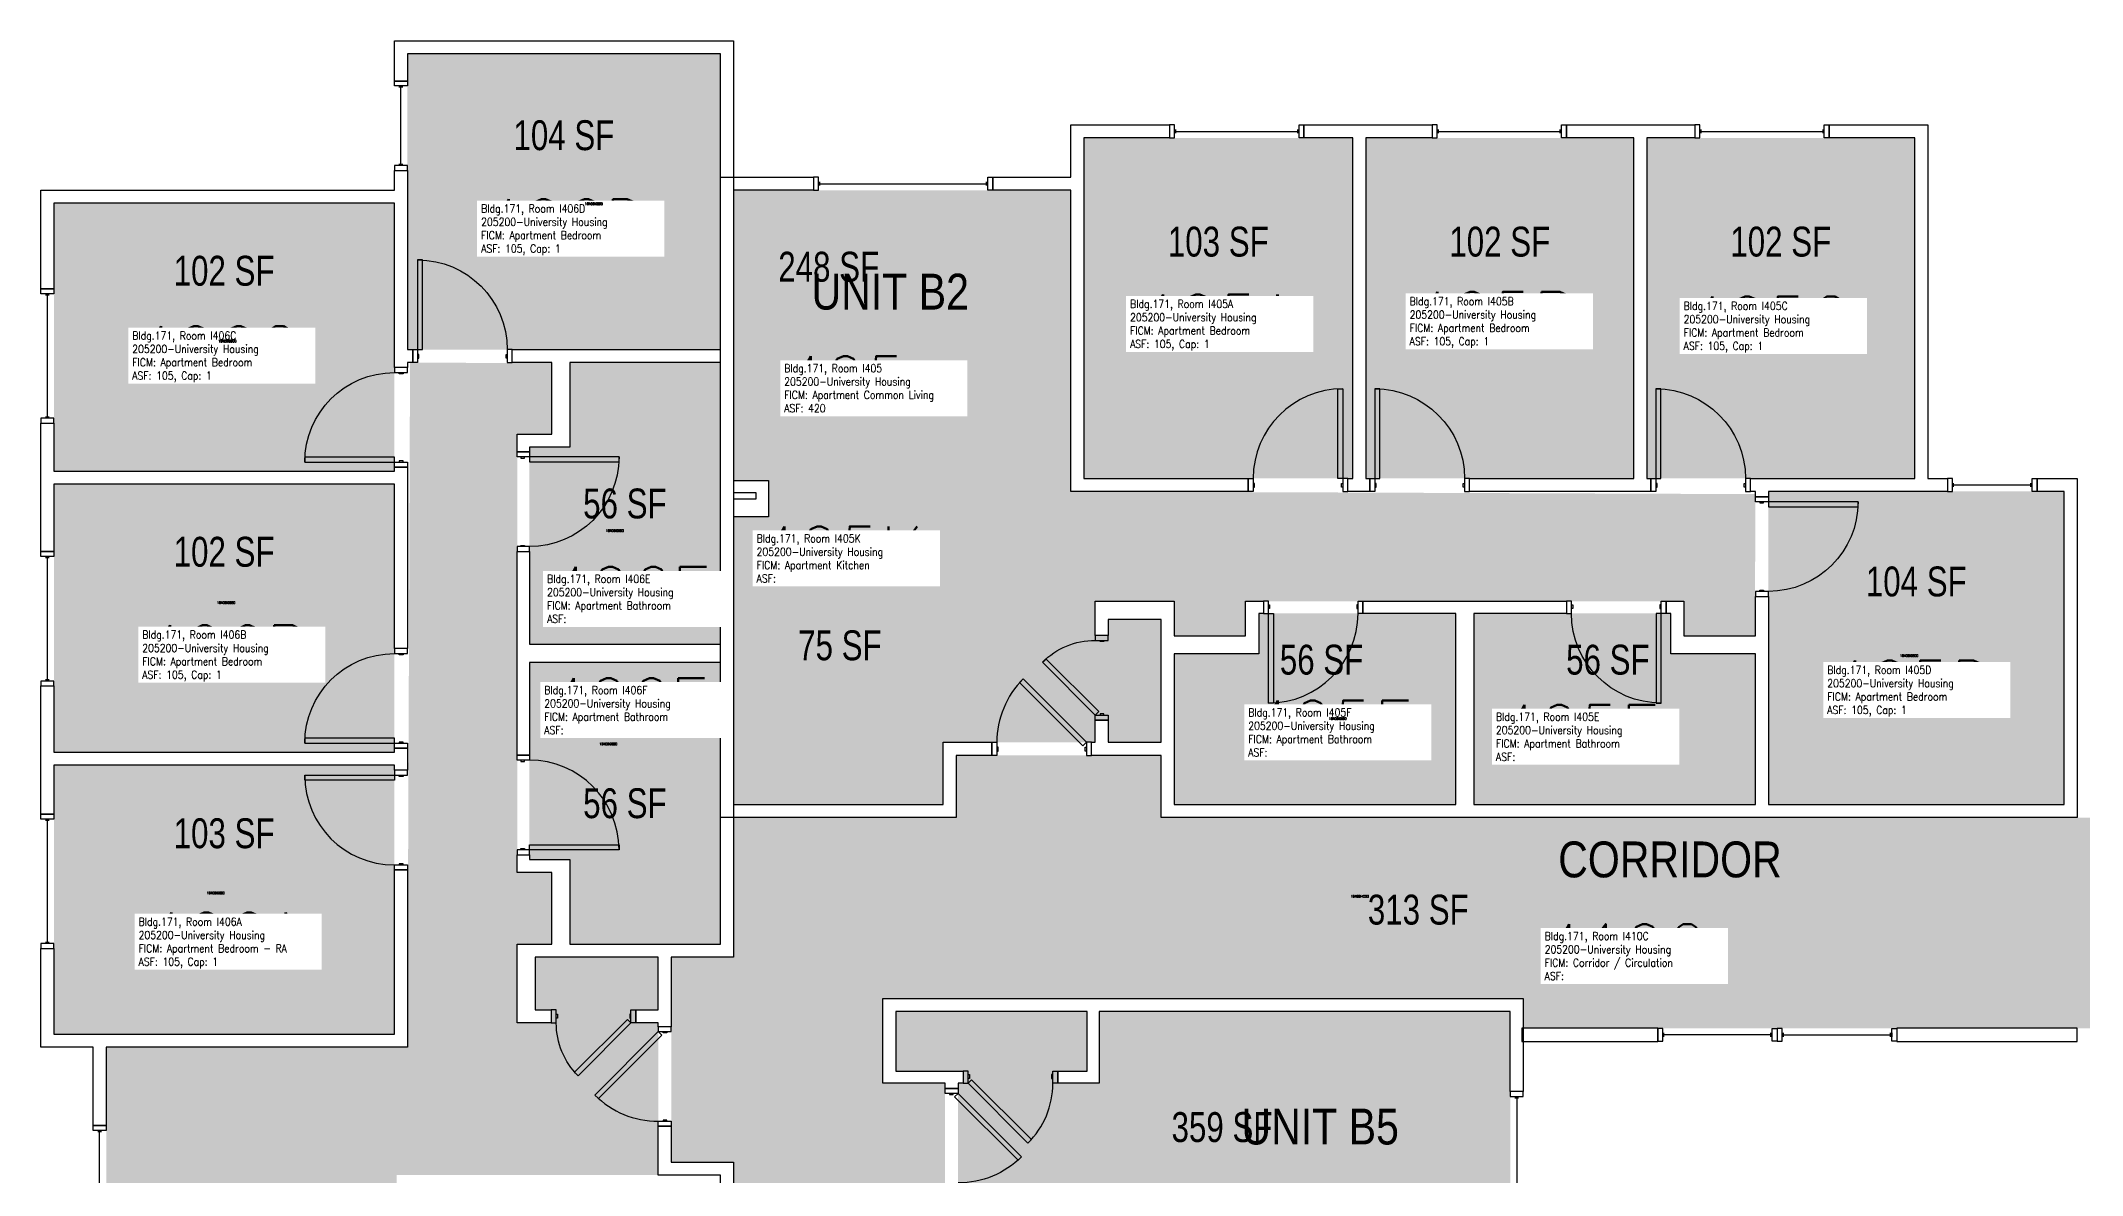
# Model space of a CAD drawing. Header units: inches. Extents: x 79 to 1966, y -19 to 1892.
# Drawn here: x 79 to 899, y 1436 to 1892 of the extents above; entities that cross this region are included whole.
import ezdxf
from ezdxf.enums import TextEntityAlignment as Align

# ---------------------------------------------------------------- set-up
doc = ezdxf.new("R2010")
doc.units = ezdxf.units.IN
doc.header["$LTSCALE"] = 128
doc.header["$MEASUREMENT"] = 0
for name, color, linetype in [('A-AREA-IDEN', 1, 'Continuous'), ('A-DOOR', 2, 'Continuous'), ('A-GLAZ', 1, 'Continuous'), ('A-IDEN-RNUM', 7, 'Continuous'), ('A-IDEN-SNUM', 4, 'Continuous'), ('A-IDEN-VNUM', 4, 'Continuous'), ('A-WALL', 5, 'Continuous'), ('AREA-TEXT', 3, 'Continuous'), ('Rooms-Category-Color', 7, 'Continuous'), ('Rooms-College-Color', 7, 'Continuous'), ('Rooms-Department-Color', 7, 'Continuous'), ('Rooms-Division-Color', 7, 'Continuous'), ('Rooms-Information', 7, 'Continuous')]:
    doc.layers.add(name, color=color, linetype=linetype)
doc.styles.add('AREA', font='arial.ttf', dxfattribs={"width": 0.75, "height": 12})
doc.styles.add('ROOMSNUMBER', font='txt.shx', dxfattribs={"height": 0.03})
doc.styles.add('ROOMVNUMBER', font='simplex.shx', dxfattribs={"width": 0.85})
doc.styles.get("Standard").update_dxf_attribs({"font": 'ARIALN.TTF'})

msp = doc.modelspace()

# ---------------------------------------------------------------- hatches: boundary and pattern name
h = msp.add_hatch()
h.set_pattern_fill('ANSI31', color=256, style=0)
h.set_pattern_definition([(135, (956.55489, 2230.9285), (0.088388348, 0.088388348), [])])
h.paths.add_polyline_path([(625.09, 1646.98), (566.35, 1646.98), (566.35, 1637.77), (625.09, 1637.77)], flags=9)
h = msp.add_hatch()
h.set_pattern_fill('ANSI31', color=256, style=0)
h.set_pattern_definition([(225, (-293.52646, 1951.06687), (-0.088388348, 0.088388348), [])])
h.paths.add_polyline_path([(290.42, 1619.6), (290.42, 1560.86), (299.63, 1560.86), (299.63, 1619.6)], flags=9)
at = {"layer": 'Rooms-Category-Color', "true_color": 0x728ef3}
for points in [[(352.32, 1886.57), (226.57, 1886.59), (226.57, 1767.84), (352.32, 1767.84)], [(606.32, 1852.84), (498.32, 1852.84), (498.32, 1716.09), (606.32, 1716.09), (606.3, 1852.39)], [(719.19, 1852.84), (611.57, 1852.84), (611.55, 1716.1), (719.19, 1716.09), (719.18, 1852.39)], [(724.44, 1852.84), (832.07, 1852.84), (832.07, 1716.09), (724.43, 1716.1), (724.43, 1852.39)], [(768.07, 1652.84), (739.32, 1652.84), (739.32, 1666.71), (563.29, 1666.71), (563.29, 1652.84), (534.54, 1652.84), (534.54, 1666.71), (502.84, 1666.71), (502.84, 1653.04), (508.09, 1653.04), (508.09, 1659.46), (529.29, 1659.46), (529.29, 1610.09), (508.09, 1610.09), (508.09, 1619.04), (502.84, 1619.04), (502.84, 1610.09), (441.72, 1610.09), (441.72, 1715.21), (357.57, 1715.21), (357.57, 1831.84), (493.07, 1831.84), (493.07, 1710.84), (768.07, 1709.77), (767.85, 1652.84)], [(84.57, 1718.96), (84.57, 1826.59), (221.32, 1826.59), (221.3, 1718.95), (85.01, 1718.95)], [(284.57, 1762.59), (284.57, 1733.84), (270.7, 1733.84), (270.7, 1557.8), (284.57, 1557.8), (284.57, 1529.05), (270.7, 1529.05), (270.7, 1497.35), (284.37, 1497.35), (284.37, 1502.6), (277.95, 1502.6), (277.95, 1523.8), (327.32, 1523.8), (327.32, 1502.6), (318.37, 1502.6), (318.37, 1497.35), (327.32, 1497.35), (327.32, 1436.23), (222.2, 1436.23), (222.2, 1352.09), (105.57, 1352.09), (105.57, 1487.59), (226.57, 1487.59), (227.63, 1762.59), (284.57, 1762.37)], [(275.57, 1728.57), (275.57, 1649.44), (352.32, 1649.44), (352.32, 1762.57), (291.82, 1762.59), (291.82, 1728.59)], [(371.57, 1715.21), (371.57, 1700.59), (357.57, 1700.59), (357.57, 1585.09), (441.72, 1585.09), (441.72, 1715.21)], [(84.57, 1713.71), (84.57, 1606.09), (221.3, 1606.07), (221.32, 1713.71), (85.01, 1713.7)], [(892.05, 1585.09), (892.07, 1710.84), (773.32, 1710.84), (773.32, 1585.09)], [(647.66, 1585.09), (534.53, 1585.09), (534.53, 1645.59), (568.53, 1645.59), (568.53, 1661.84), (647.68, 1661.84)], [(734.05, 1661.84), (654.93, 1661.84), (654.93, 1585.09), (768.05, 1585.09), (768.07, 1645.59), (734.07, 1645.59)], [(352.32, 1642.18), (352.32, 1529.05), (291.82, 1529.05), (291.82, 1563.05), (275.57, 1563.05), (275.57, 1642.19)], [(84.57, 1600.84), (84.57, 1492.84), (221.32, 1492.84), (221.32, 1600.84), (85.01, 1600.82)], [(422.8, 1501.96), (499.55, 1501.96), (499.55, 1477.99), (487.8, 1477.99), (487.8, 1473.12), (504.42, 1473.12), (504.42, 1501.96), (669.55, 1501.96), (669.55, 1366.46), (548.55, 1366.46), (548.55, 978.59), (490.55, 978.59), (490.55, 1007.71), (500.55, 1007.71), (500.55, 1184.79), (490.55, 1184.79), (490.55, 1213.92), (504.41, 1213.92), (504.41, 1243.54), (497.16, 1243.54), (497.16, 1355.67), (436.8, 1355.67), (436.8, 1362.92), (422.8, 1362.92), (422.8, 1409.12), (447.8, 1409.12), (447.8, 1473.12), (449.8, 1473.12), (449.8, 1477.99), (422.8, 1477.99)]]:
    msp.add_hatch(color=171, dxfattribs=at).paths.add_polyline_path(points)
at = {"layer": 'Rooms-Category-Color', "true_color": 0xadadad}
for points in [[(357.57, 1579.84), (446.96, 1579.84), (446.96, 1604.84), (529.28, 1604.84), (529.28, 1579.84), (906.57, 1579.84), (906.57, 1495.21), (674.79, 1495.21), (674.79, 1507.21), (417.54, 1507.21), (332.57, 1507.21), (332.57, 1523.8), (357.57, 1523.8)], [(417.54, 849.34), (357.57, 809.24), (357.57, 1175.12), (332.57, 1175.12), (332.57, 1257.44), (357.57, 1257.44), (357.57, 1441.48), (332.57, 1441.48), (332.57, 1507.21), (417.54, 1507.21), (417.54, 1473.12), (442.54, 1473.12), (442.54, 1413.99), (417.54, 1413.99)]]:
    msp.add_hatch(color=253, dxfattribs=at).paths.add_polyline_path(points)
at = {"layer": 'Rooms-College-Color', "true_color": 0xadadad}
for points in [[(352.32, 1886.57), (226.57, 1886.59), (226.57, 1767.84), (352.32, 1767.84)], [(606.32, 1852.84), (498.32, 1852.84), (498.32, 1716.09), (606.32, 1716.09), (606.3, 1852.39)], [(719.19, 1852.84), (611.57, 1852.84), (611.55, 1716.1), (719.19, 1716.09), (719.18, 1852.39)], [(724.44, 1852.84), (832.07, 1852.84), (832.07, 1716.09), (724.43, 1716.1), (724.43, 1852.39)], [(768.07, 1652.84), (739.32, 1652.84), (739.32, 1666.71), (563.29, 1666.71), (563.29, 1652.84), (534.54, 1652.84), (534.54, 1666.71), (502.84, 1666.71), (502.84, 1653.04), (508.09, 1653.04), (508.09, 1659.46), (529.29, 1659.46), (529.29, 1610.09), (508.09, 1610.09), (508.09, 1619.04), (502.84, 1619.04), (502.84, 1610.09), (441.72, 1610.09), (441.72, 1715.21), (357.57, 1715.21), (357.57, 1831.84), (493.07, 1831.84), (493.07, 1710.84), (768.07, 1709.77), (767.85, 1652.84)], [(84.57, 1718.96), (84.57, 1826.59), (221.32, 1826.59), (221.3, 1718.95), (85.01, 1718.95)], [(284.57, 1762.59), (284.57, 1733.84), (270.7, 1733.84), (270.7, 1557.8), (284.57, 1557.8), (284.57, 1529.05), (270.7, 1529.05), (270.7, 1497.35), (284.37, 1497.35), (284.37, 1502.6), (277.95, 1502.6), (277.95, 1523.8), (327.32, 1523.8), (327.32, 1502.6), (318.37, 1502.6), (318.37, 1497.35), (327.32, 1497.35), (327.32, 1436.23), (222.2, 1436.23), (222.2, 1352.09), (105.57, 1352.09), (105.57, 1487.59), (226.57, 1487.59), (227.63, 1762.59), (284.57, 1762.37)], [(275.57, 1728.57), (275.57, 1649.44), (352.32, 1649.44), (352.32, 1762.57), (291.82, 1762.59), (291.82, 1728.59)], [(371.57, 1715.21), (371.57, 1700.59), (357.57, 1700.59), (357.57, 1585.09), (441.72, 1585.09), (441.72, 1715.21)], [(84.57, 1713.71), (84.57, 1606.09), (221.3, 1606.07), (221.32, 1713.71), (85.01, 1713.7)], [(892.05, 1585.09), (892.07, 1710.84), (773.32, 1710.84), (773.32, 1585.09)], [(647.66, 1585.09), (534.53, 1585.09), (534.53, 1645.59), (568.53, 1645.59), (568.53, 1661.84), (647.68, 1661.84)], [(734.05, 1661.84), (654.93, 1661.84), (654.93, 1585.09), (768.05, 1585.09), (768.07, 1645.59), (734.07, 1645.59)], [(352.32, 1642.18), (352.32, 1529.05), (291.82, 1529.05), (291.82, 1563.05), (275.57, 1563.05), (275.57, 1642.19)], [(84.57, 1600.84), (84.57, 1492.84), (221.32, 1492.84), (221.32, 1600.84), (85.01, 1600.82)], [(357.57, 1579.84), (446.96, 1579.84), (446.96, 1604.84), (529.28, 1604.84), (529.28, 1579.84), (906.57, 1579.84), (906.57, 1495.21), (674.79, 1495.21), (674.79, 1507.21), (417.54, 1507.21), (332.57, 1507.21), (332.57, 1523.8), (357.57, 1523.8)], [(417.54, 849.34), (357.57, 809.24), (357.57, 1175.12), (332.57, 1175.12), (332.57, 1257.44), (357.57, 1257.44), (357.57, 1441.48), (332.57, 1441.48), (332.57, 1507.21), (417.54, 1507.21), (417.54, 1473.12), (442.54, 1473.12), (442.54, 1413.99), (417.54, 1413.99)], [(422.8, 1501.96), (499.55, 1501.96), (499.55, 1477.99), (487.8, 1477.99), (487.8, 1473.12), (504.42, 1473.12), (504.42, 1501.96), (669.55, 1501.96), (669.55, 1366.46), (548.55, 1366.46), (548.55, 978.59), (490.55, 978.59), (490.55, 1007.71), (500.55, 1007.71), (500.55, 1184.79), (490.55, 1184.79), (490.55, 1213.92), (504.41, 1213.92), (504.41, 1243.54), (497.16, 1243.54), (497.16, 1355.67), (436.8, 1355.67), (436.8, 1362.92), (422.8, 1362.92), (422.8, 1409.12), (447.8, 1409.12), (447.8, 1473.12), (449.8, 1473.12), (449.8, 1477.99), (422.8, 1477.99)]]:
    msp.add_hatch(color=253, dxfattribs=at).paths.add_polyline_path(points)
at = {"layer": 'Rooms-Department-Color', "true_color": 0x604aed}
for points in [[(352.32, 1886.57), (226.57, 1886.59), (226.57, 1767.84), (352.32, 1767.84)], [(606.32, 1852.84), (498.32, 1852.84), (498.32, 1716.09), (606.32, 1716.09), (606.3, 1852.39)], [(719.19, 1852.84), (611.57, 1852.84), (611.55, 1716.1), (719.19, 1716.09), (719.18, 1852.39)], [(724.44, 1852.84), (832.07, 1852.84), (832.07, 1716.09), (724.43, 1716.1), (724.43, 1852.39)], [(768.07, 1652.84), (739.32, 1652.84), (739.32, 1666.71), (563.29, 1666.71), (563.29, 1652.84), (534.54, 1652.84), (534.54, 1666.71), (502.84, 1666.71), (502.84, 1653.04), (508.09, 1653.04), (508.09, 1659.46), (529.29, 1659.46), (529.29, 1610.09), (508.09, 1610.09), (508.09, 1619.04), (502.84, 1619.04), (502.84, 1610.09), (441.72, 1610.09), (441.72, 1715.21), (357.57, 1715.21), (357.57, 1831.84), (493.07, 1831.84), (493.07, 1710.84), (768.07, 1709.77), (767.85, 1652.84)], [(84.57, 1718.96), (84.57, 1826.59), (221.32, 1826.59), (221.3, 1718.95), (85.01, 1718.95)], [(284.57, 1762.59), (284.57, 1733.84), (270.7, 1733.84), (270.7, 1557.8), (284.57, 1557.8), (284.57, 1529.05), (270.7, 1529.05), (270.7, 1497.35), (284.37, 1497.35), (284.37, 1502.6), (277.95, 1502.6), (277.95, 1523.8), (327.32, 1523.8), (327.32, 1502.6), (318.37, 1502.6), (318.37, 1497.35), (327.32, 1497.35), (327.32, 1436.23), (222.2, 1436.23), (222.2, 1352.09), (105.57, 1352.09), (105.57, 1487.59), (226.57, 1487.59), (227.63, 1762.59), (284.57, 1762.37)], [(275.57, 1728.57), (275.57, 1649.44), (352.32, 1649.44), (352.32, 1762.57), (291.82, 1762.59), (291.82, 1728.59)], [(371.57, 1715.21), (371.57, 1700.59), (357.57, 1700.59), (357.57, 1585.09), (441.72, 1585.09), (441.72, 1715.21)], [(84.57, 1713.71), (84.57, 1606.09), (221.3, 1606.07), (221.32, 1713.71), (85.01, 1713.7)], [(892.05, 1585.09), (892.07, 1710.84), (773.32, 1710.84), (773.32, 1585.09)], [(647.66, 1585.09), (534.53, 1585.09), (534.53, 1645.59), (568.53, 1645.59), (568.53, 1661.84), (647.68, 1661.84)], [(734.05, 1661.84), (654.93, 1661.84), (654.93, 1585.09), (768.05, 1585.09), (768.07, 1645.59), (734.07, 1645.59)], [(352.32, 1642.18), (352.32, 1529.05), (291.82, 1529.05), (291.82, 1563.05), (275.57, 1563.05), (275.57, 1642.19)], [(84.57, 1600.84), (84.57, 1492.84), (221.32, 1492.84), (221.32, 1600.84), (85.01, 1600.82)], [(422.8, 1501.96), (499.55, 1501.96), (499.55, 1477.99), (487.8, 1477.99), (487.8, 1473.12), (504.42, 1473.12), (504.42, 1501.96), (669.55, 1501.96), (669.55, 1366.46), (548.55, 1366.46), (548.55, 978.59), (490.55, 978.59), (490.55, 1007.71), (500.55, 1007.71), (500.55, 1184.79), (490.55, 1184.79), (490.55, 1213.92), (504.41, 1213.92), (504.41, 1243.54), (497.16, 1243.54), (497.16, 1355.67), (436.8, 1355.67), (436.8, 1362.92), (422.8, 1362.92), (422.8, 1409.12), (447.8, 1409.12), (447.8, 1473.12), (449.8, 1473.12), (449.8, 1477.99), (422.8, 1477.99)]]:
    msp.add_hatch(color=173, dxfattribs=at).paths.add_polyline_path(points)
at = {"layer": 'Rooms-Department-Color', "true_color": 0xacacac}
for points in [[(357.57, 1579.84), (446.96, 1579.84), (446.96, 1604.84), (529.28, 1604.84), (529.28, 1579.84), (906.57, 1579.84), (906.57, 1495.21), (674.79, 1495.21), (674.79, 1507.21), (417.54, 1507.21), (332.57, 1507.21), (332.57, 1523.8), (357.57, 1523.8)], [(417.54, 849.34), (357.57, 809.24), (357.57, 1175.12), (332.57, 1175.12), (332.57, 1257.44), (357.57, 1257.44), (357.57, 1441.48), (332.57, 1441.48), (332.57, 1507.21), (417.54, 1507.21), (417.54, 1473.12), (442.54, 1473.12), (442.54, 1413.99), (417.54, 1413.99)]]:
    msp.add_hatch(color=253, dxfattribs=at).paths.add_polyline_path(points)
at = {"layer": 'Rooms-Division-Color', "true_color": 0x604aed}
for points in [[(352.32, 1886.57), (226.57, 1886.59), (226.57, 1767.84), (352.32, 1767.84)], [(606.32, 1852.84), (498.32, 1852.84), (498.32, 1716.09), (606.32, 1716.09), (606.3, 1852.39)], [(719.19, 1852.84), (611.57, 1852.84), (611.55, 1716.1), (719.19, 1716.09), (719.18, 1852.39)], [(724.44, 1852.84), (832.07, 1852.84), (832.07, 1716.09), (724.43, 1716.1), (724.43, 1852.39)], [(768.07, 1652.84), (739.32, 1652.84), (739.32, 1666.71), (563.29, 1666.71), (563.29, 1652.84), (534.54, 1652.84), (534.54, 1666.71), (502.84, 1666.71), (502.84, 1653.04), (508.09, 1653.04), (508.09, 1659.46), (529.29, 1659.46), (529.29, 1610.09), (508.09, 1610.09), (508.09, 1619.04), (502.84, 1619.04), (502.84, 1610.09), (441.72, 1610.09), (441.72, 1715.21), (357.57, 1715.21), (357.57, 1831.84), (493.07, 1831.84), (493.07, 1710.84), (768.07, 1709.77), (767.85, 1652.84)], [(84.57, 1718.96), (84.57, 1826.59), (221.32, 1826.59), (221.3, 1718.95), (85.01, 1718.95)], [(284.57, 1762.59), (284.57, 1733.84), (270.7, 1733.84), (270.7, 1557.8), (284.57, 1557.8), (284.57, 1529.05), (270.7, 1529.05), (270.7, 1497.35), (284.37, 1497.35), (284.37, 1502.6), (277.95, 1502.6), (277.95, 1523.8), (327.32, 1523.8), (327.32, 1502.6), (318.37, 1502.6), (318.37, 1497.35), (327.32, 1497.35), (327.32, 1436.23), (222.2, 1436.23), (222.2, 1352.09), (105.57, 1352.09), (105.57, 1487.59), (226.57, 1487.59), (227.63, 1762.59), (284.57, 1762.37)], [(275.57, 1728.57), (275.57, 1649.44), (352.32, 1649.44), (352.32, 1762.57), (291.82, 1762.59), (291.82, 1728.59)], [(371.57, 1715.21), (371.57, 1700.59), (357.57, 1700.59), (357.57, 1585.09), (441.72, 1585.09), (441.72, 1715.21)], [(84.57, 1713.71), (84.57, 1606.09), (221.3, 1606.07), (221.32, 1713.71), (85.01, 1713.7)], [(892.05, 1585.09), (892.07, 1710.84), (773.32, 1710.84), (773.32, 1585.09)], [(647.66, 1585.09), (534.53, 1585.09), (534.53, 1645.59), (568.53, 1645.59), (568.53, 1661.84), (647.68, 1661.84)], [(734.05, 1661.84), (654.93, 1661.84), (654.93, 1585.09), (768.05, 1585.09), (768.07, 1645.59), (734.07, 1645.59)], [(352.32, 1642.18), (352.32, 1529.05), (291.82, 1529.05), (291.82, 1563.05), (275.57, 1563.05), (275.57, 1642.19)], [(84.57, 1600.84), (84.57, 1492.84), (221.32, 1492.84), (221.32, 1600.84), (85.01, 1600.82)], [(422.8, 1501.96), (499.55, 1501.96), (499.55, 1477.99), (487.8, 1477.99), (487.8, 1473.12), (504.42, 1473.12), (504.42, 1501.96), (669.55, 1501.96), (669.55, 1366.46), (548.55, 1366.46), (548.55, 978.59), (490.55, 978.59), (490.55, 1007.71), (500.55, 1007.71), (500.55, 1184.79), (490.55, 1184.79), (490.55, 1213.92), (504.41, 1213.92), (504.41, 1243.54), (497.16, 1243.54), (497.16, 1355.67), (436.8, 1355.67), (436.8, 1362.92), (422.8, 1362.92), (422.8, 1409.12), (447.8, 1409.12), (447.8, 1473.12), (449.8, 1473.12), (449.8, 1477.99), (422.8, 1477.99)]]:
    msp.add_hatch(color=173, dxfattribs=at).paths.add_polyline_path(points)
at = {"layer": 'Rooms-Division-Color', "true_color": 0xadadad}
for points in [[(357.57, 1579.84), (446.96, 1579.84), (446.96, 1604.84), (529.28, 1604.84), (529.28, 1579.84), (906.57, 1579.84), (906.57, 1495.21), (674.79, 1495.21), (674.79, 1507.21), (417.54, 1507.21), (332.57, 1507.21), (332.57, 1523.8), (357.57, 1523.8)], [(417.54, 849.34), (357.57, 809.24), (357.57, 1175.12), (332.57, 1175.12), (332.57, 1257.44), (357.57, 1257.44), (357.57, 1441.48), (332.57, 1441.48), (332.57, 1507.21), (417.54, 1507.21), (417.54, 1473.12), (442.54, 1473.12), (442.54, 1413.99), (417.54, 1413.99)]]:
    msp.add_hatch(color=253, dxfattribs=at).paths.add_polyline_path(points)

# ---------------------------------------------------------------- linework, layer by layer
at = {"layer": 'A-DOOR'}
for points in [[(230.69, 1767.84), (232.69, 1767.84), (232.69, 1803.84), (230.69, 1803.84)], [(230.69, 1762.59), (228.69, 1762.59), (228.69, 1767.84), (230.69, 1767.84)], [(230.69, 1764.34), (231.19, 1764.34), (231.19, 1765.84), (230.69, 1765.84)], [(266.69, 1764.34), (266.19, 1764.34), (266.19, 1765.84), (266.69, 1765.84)], [(266.69, 1762.59), (268.69, 1762.59), (268.69, 1767.84), (266.69, 1767.84)], [(226.57, 1758.59), (226.57, 1760.59), (221.32, 1760.59), (221.32, 1758.59)], [(224.82, 1758.59), (224.82, 1758.09), (223.32, 1758.09), (223.32, 1758.59)], [(602.32, 1716.09), (600.32, 1716.09), (600.32, 1752.09), (602.32, 1752.09)], [(615.2, 1716.09), (617.2, 1716.09), (617.2, 1752.09), (615.2, 1752.09)], [(728.07, 1716.09), (730.07, 1716.09), (730.07, 1752.09), (728.07, 1752.09)], [(221.32, 1722.59), (221.32, 1724.59), (185.32, 1724.59), (185.32, 1722.59)], [(226.57, 1722.59), (226.57, 1720.59), (221.32, 1720.59), (221.32, 1722.59)], [(224.82, 1722.59), (224.82, 1723.09), (223.32, 1723.09), (223.32, 1722.59)], [(270.69, 1724.69), (270.69, 1726.69), (275.57, 1726.69), (275.57, 1724.69)], [(272.07, 1724.69), (272.07, 1724.19), (273.57, 1724.19), (273.57, 1724.69)], [(275.57, 1724.69), (275.57, 1722.69), (311.57, 1722.69), (311.57, 1724.69)], [(566.32, 1710.84), (564.32, 1710.84), (564.32, 1716.09), (566.32, 1716.09)], [(566.32, 1712.59), (566.82, 1712.59), (566.82, 1714.09), (566.32, 1714.09)], [(602.32, 1712.59), (601.82, 1712.59), (601.82, 1714.09), (602.32, 1714.09)], [(602.32, 1710.84), (604.32, 1710.84), (604.32, 1716.09), (602.32, 1716.09)], [(615.2, 1710.84), (613.2, 1710.84), (613.2, 1716.09), (615.2, 1716.09)], [(615.2, 1712.59), (615.7, 1712.59), (615.7, 1714.09), (615.2, 1714.09)], [(651.2, 1712.59), (650.7, 1712.59), (650.7, 1714.09), (651.2, 1714.09)], [(651.2, 1710.84), (653.2, 1710.84), (653.2, 1716.09), (651.2, 1716.09)], [(728.07, 1710.84), (726.07, 1710.84), (726.07, 1716.09), (728.07, 1716.09)], [(728.07, 1712.59), (728.57, 1712.59), (728.57, 1714.09), (728.07, 1714.09)], [(764.07, 1712.59), (763.57, 1712.59), (763.57, 1714.09), (764.07, 1714.09)], [(764.07, 1710.84), (766.07, 1710.84), (766.07, 1716.09), (764.07, 1716.09)], [(768.07, 1706.71), (768.07, 1708.71), (773.32, 1708.71), (773.32, 1706.71)], [(769.82, 1706.71), (769.82, 1706.21), (771.32, 1706.21), (771.32, 1706.71)], [(773.32, 1706.71), (773.32, 1704.71), (809.32, 1704.71), (809.32, 1706.71)], [(270.69, 1688.69), (270.69, 1686.69), (275.57, 1686.69), (275.57, 1688.69)], [(272.07, 1688.69), (272.07, 1689.19), (273.57, 1689.19), (273.57, 1688.69)], [(572.43, 1666.71), (570.43, 1666.71), (570.43, 1661.84), (572.43, 1661.84)], [(572.43, 1665.34), (572.93, 1665.34), (572.93, 1663.84), (572.43, 1663.84)], [(608.43, 1665.34), (607.93, 1665.34), (607.93, 1663.84), (608.43, 1663.84)], [(608.43, 1666.71), (610.43, 1666.71), (610.43, 1661.84), (608.43, 1661.84)], [(694.18, 1666.71), (692.18, 1666.71), (692.18, 1661.84), (694.18, 1661.84)], [(694.18, 1665.34), (694.68, 1665.34), (694.68, 1663.84), (694.18, 1663.84)], [(730.18, 1665.34), (729.68, 1665.34), (729.68, 1663.84), (730.18, 1663.84)], [(730.18, 1666.71), (732.18, 1666.71), (732.18, 1661.84), (730.18, 1661.84)], [(768.07, 1670.71), (768.07, 1668.71), (773.32, 1668.71), (773.32, 1670.71)], [(769.82, 1670.71), (769.82, 1671.21), (771.32, 1671.21), (771.32, 1670.71)], [(572.43, 1661.84), (574.43, 1661.84), (574.43, 1625.84), (572.43, 1625.84)], [(730.18, 1661.84), (728.18, 1661.84), (728.18, 1625.84), (730.18, 1625.84)], [(508.09, 1651.04), (508.09, 1653.04), (502.84, 1653.04), (502.84, 1651.04)], [(506.34, 1651.04), (506.34, 1650.54), (504.84, 1650.54), (504.84, 1651.04)], [(226.57, 1645.71), (226.57, 1647.71), (221.32, 1647.71), (221.32, 1645.71)], [(224.82, 1645.71), (224.82, 1645.21), (223.32, 1645.21), (223.32, 1645.71)], [(502.84, 1621.04), (504.26, 1622.45), (483.04, 1643.66), (481.63, 1642.25)], [(499.35, 1610.09), (497.94, 1608.67), (472.48, 1634.13), (473.9, 1635.54)], [(508.09, 1621.04), (508.09, 1619.04), (502.84, 1619.04), (502.84, 1621.04)], [(506.34, 1621.04), (506.34, 1621.54), (504.84, 1621.54), (504.84, 1621.04)], [(221.32, 1609.71), (221.32, 1611.71), (185.32, 1611.71), (185.32, 1609.71)], [(226.57, 1609.71), (226.57, 1607.71), (221.32, 1607.71), (221.32, 1609.71)], [(224.82, 1609.71), (224.82, 1610.21), (223.32, 1610.21), (223.32, 1609.71)], [(463.35, 1604.84), (461.35, 1604.84), (461.35, 1610.09), (463.35, 1610.09)], [(463.35, 1606.59), (463.85, 1606.59), (463.85, 1608.09), (463.35, 1608.09)], [(499.35, 1606.59), (498.85, 1606.59), (498.85, 1608.09), (499.35, 1608.09)], [(499.35, 1604.84), (501.35, 1604.84), (501.35, 1610.09), (499.35, 1610.09)], [(270.69, 1602.94), (270.69, 1604.94), (275.57, 1604.94), (275.57, 1602.94)], [(272.07, 1602.94), (272.07, 1602.44), (273.57, 1602.44), (273.57, 1602.94)], [(221.32, 1596.84), (221.32, 1594.84), (185.32, 1594.84), (185.32, 1596.84)], [(226.57, 1596.84), (226.57, 1598.84), (221.32, 1598.84), (221.32, 1596.84)], [(224.82, 1596.84), (224.82, 1596.34), (223.32, 1596.34), (223.32, 1596.84)], [(270.69, 1566.94), (270.69, 1564.94), (275.57, 1564.94), (275.57, 1566.94)], [(272.07, 1566.94), (272.07, 1567.44), (273.57, 1567.44), (273.57, 1566.94)], [(275.57, 1566.94), (275.57, 1568.94), (311.57, 1568.94), (311.57, 1566.94)], [(226.57, 1560.84), (226.57, 1558.84), (221.32, 1558.84), (221.32, 1560.84)], [(224.82, 1560.84), (224.82, 1561.34), (223.32, 1561.34), (223.32, 1560.84)], [(286.37, 1502.6), (284.37, 1502.6), (284.37, 1497.35), (286.37, 1497.35)], [(286.37, 1500.85), (286.87, 1500.85), (286.87, 1499.35), (286.37, 1499.35)], [(316.37, 1500.85), (315.87, 1500.85), (315.87, 1499.35), (316.37, 1499.35)], [(316.37, 1502.6), (318.37, 1502.6), (318.37, 1497.35), (316.37, 1497.35)], [(316.37, 1497.35), (314.95, 1498.77), (293.74, 1477.55), (295.15, 1476.14)], [(327.32, 1493.87), (328.73, 1492.45), (303.28, 1467), (301.86, 1468.41)], [(332.57, 1493.87), (332.57, 1495.87), (327.32, 1495.87), (327.32, 1493.87)], [(330.82, 1493.87), (330.82, 1493.37), (329.32, 1493.37), (329.32, 1493.87)], [(451.82, 1477.99), (449.82, 1477.99), (449.82, 1473.12), (451.82, 1473.12)], [(451.82, 1476.62), (452.32, 1476.62), (452.32, 1475.12), (451.82, 1475.12)], [(485.82, 1476.62), (485.32, 1476.62), (485.32, 1475.12), (485.82, 1475.12)], [(485.82, 1477.99), (487.82, 1477.99), (487.82, 1473.12), (485.82, 1473.12)], [(442.57, 1469.09), (442.57, 1471.09), (447.82, 1471.09), (447.82, 1469.09)], [(444.32, 1469.09), (444.32, 1468.59), (445.82, 1468.59), (445.82, 1469.09)], [(447.82, 1469.09), (446.4, 1467.68), (471.86, 1442.22), (473.27, 1443.63)], [(451.82, 1473.12), (453.23, 1474.53), (477.27, 1450.49), (475.86, 1449.07)], [(332.57, 1457.87), (332.57, 1455.87), (327.32, 1455.87), (327.32, 1457.87)], [(330.82, 1457.87), (330.82, 1458.37), (329.32, 1458.37), (329.32, 1457.87)]]:
    msp.add_lwpolyline(points, close=True, dxfattribs=at)
at = {"layer": 'A-DOOR', "extrusion": (0, 0, -1)}
for centre, radius, start, end in [((-230.69, 1767.84), 36, 90, 180), ((-221.32, 1722.59), 36, 0, 90), ((-615.2, 1716.09), 36, 90, 180), ((-728.07, 1716.09), 36, 90, 180), ((-275.57, 1724.69), 36, 180, 270), ((-773.32, 1706.71), 36, 180, 270), ((-730.18, 1661.84), 36, 270, 0), ((-502.84, 1621.04), 30, 45, 90), ((-221.32, 1609.71), 36, 0, 90), ((-316.37, 1497.35), 30, 315, 0), ((-447.82, 1469.09), 36, 225, 270)]:
    msp.add_arc(centre, radius, start, end, dxfattribs=at)
at = {"layer": 'A-DOOR'}
for centre, radius, start, end in [((602.32, 1716.09), 36, 90, 180), ((572.43, 1661.84), 36, 270, 0), ((499.35, 1610.09), 36, 135, 180), ((275.57, 1566.94), 36, 0, 90), ((221.32, 1596.84), 36, 180, 270), ((327.32, 1493.87), 36, 225, 270), ((451.82, 1473.12), 34, 315, 0)]:
    msp.add_arc(centre, radius, start, end, dxfattribs=at)
at = {"layer": 'A-GLAZ'}
for p, q in [((224.69, 1873.2), (223.19, 1873.2)), ((223.94, 1842.2), (223.94, 1873.2)), ((535.23, 1854.71), (535.23, 1856.21)), ((535.23, 1855.46), (584.23, 1855.46)), ((584.23, 1854.71), (584.23, 1856.21)), ((640.7, 1854.71), (640.7, 1856.21)), ((640.7, 1855.46), (689.7, 1855.46)), ((689.7, 1854.71), (689.7, 1856.21)), ((746.22, 1854.71), (746.22, 1856.21)), ((746.22, 1855.46), (795.22, 1855.46)), ((795.22, 1854.71), (795.22, 1856.21)), ((224.69, 1842.2), (223.19, 1842.2)), ((392.19, 1833.71), (392.19, 1835.21)), ((392.19, 1834.46), (459.19, 1834.46)), ((459.19, 1833.71), (459.19, 1835.21)), ((82.69, 1789.74), (81.19, 1789.74)), ((81.94, 1740.74), (81.94, 1789.74)), ((82.69, 1740.74), (81.19, 1740.74)), ((847.69, 1712.71), (847.69, 1714.21)), ((878.69, 1712.71), (878.69, 1714.21)), ((847.69, 1713.46), (878.69, 1713.46)), ((82.69, 1684.21), (81.19, 1684.21)), ((81.94, 1635.21), (81.94, 1684.21)), ((82.69, 1635.21), (81.19, 1635.21)), ((82.69, 1578.74), (81.19, 1578.74)), ((81.94, 1529.74), (81.94, 1578.74)), ((82.69, 1529.74), (81.19, 1529.74)), ((730.82, 1495.09), (728.82, 1495.09)), ((728.82, 1495.09), (728.82, 1490.09)), ((730.82, 1490.09), (730.82, 1495.09)), ((730.82, 1493.34), (730.82, 1491.84)), ((731.32, 1491.84), (731.32, 1493.34)), ((774.32, 1492.59), (731.32, 1492.59)), ((774.32, 1491.84), (774.32, 1493.34)), ((774.82, 1495.09), (776.82, 1495.09)), ((774.82, 1490.09), (774.82, 1495.09)), ((774.82, 1491.84), (774.82, 1493.34)), ((778.82, 1495.09), (776.82, 1495.09)), ((776.82, 1495.09), (776.82, 1490.09)), ((776.82, 1495.09), (776.82, 1490.09)), ((778.82, 1490.09), (778.82, 1495.09)), ((778.82, 1491.84), (778.82, 1493.34)), ((779.32, 1491.84), (779.32, 1493.34)), ((779.32, 1492.59), (822.32, 1492.59)), ((822.32, 1491.84), (822.32, 1493.34)), ((822.82, 1495.09), (824.82, 1495.09)), ((822.82, 1490.09), (822.82, 1495.09)), ((822.82, 1493.34), (822.82, 1491.84)), ((824.82, 1495.09), (824.82, 1490.09)), ((728.82, 1490.09), (730.82, 1490.09)), ((776.82, 1490.09), (774.82, 1490.09)), ((776.82, 1490.09), (778.82, 1490.09)), ((824.82, 1490.09), (822.82, 1490.09)), ((671.44, 1467.34), (672.94, 1467.34)), ((672.19, 1467.34), (672.19, 1400.34)), ((103.69, 1453.7), (102.19, 1453.7)), ((102.94, 1386.7), (102.94, 1453.7))]:
    msp.add_line(p, q, dxfattribs=at)
for points in [[(221.32, 1873.7), (221.32, 1875.7), (226.57, 1875.7), (226.57, 1873.7)], [(534.73, 1858.09), (532.73, 1858.09), (532.73, 1852.84), (534.73, 1852.84)], [(584.73, 1858.09), (586.73, 1858.09), (586.73, 1852.84), (584.73, 1852.84)], [(640.2, 1858.09), (638.2, 1858.09), (638.2, 1852.84), (640.2, 1852.84)], [(690.2, 1858.09), (692.2, 1858.09), (692.2, 1852.84), (690.2, 1852.84)], [(745.72, 1858.09), (743.72, 1858.09), (743.72, 1852.84), (745.72, 1852.84)], [(795.72, 1858.09), (797.72, 1858.09), (797.72, 1852.84), (795.72, 1852.84)], [(221.32, 1841.7), (221.32, 1839.7), (226.57, 1839.7), (226.57, 1841.7)], [(391.69, 1837.09), (389.69, 1837.09), (389.69, 1831.84), (391.69, 1831.84)], [(459.69, 1837.09), (461.69, 1837.09), (461.69, 1831.84), (459.69, 1831.84)], [(79.32, 1790.24), (79.32, 1792.24), (84.57, 1792.24), (84.57, 1790.24)], [(79.32, 1740.24), (79.32, 1738.24), (84.57, 1738.24), (84.57, 1740.24)], [(847.19, 1716.09), (845.19, 1716.09), (845.19, 1710.84), (847.19, 1710.84)], [(879.19, 1716.09), (881.19, 1716.09), (881.19, 1710.84), (879.19, 1710.84)], [(79.32, 1684.71), (79.32, 1686.71), (84.57, 1686.71), (84.57, 1684.71)], [(79.32, 1634.71), (79.32, 1632.71), (84.57, 1632.71), (84.57, 1634.71)], [(79.32, 1579.24), (79.32, 1581.24), (84.57, 1581.24), (84.57, 1579.24)], [(79.32, 1529.24), (79.32, 1527.24), (84.57, 1527.24), (84.57, 1529.24)], [(674.82, 1467.84), (674.82, 1469.84), (669.57, 1469.84), (669.57, 1467.84)], [(100.32, 1454.2), (100.32, 1456.2), (105.57, 1456.2), (105.57, 1454.2)]]:
    msp.add_lwpolyline(points, close=True, dxfattribs=at)
at = {"layer": 'A-IDEN-VNUM'}
msp.add_line((674.82, 1507.21), (674.82, 1495.21), dxfattribs=at)
at = {"layer": 'A-WALL'}
for p, q in [((221.32, 1875.7), (221.32, 1891.84)), ((221.32, 1891.84), (357.57, 1891.84)), ((226.57, 1886.59), (226.57, 1875.7)), ((352.32, 1886.59), (226.57, 1886.59)), ((352.32, 1767.84), (352.32, 1886.59)), ((357.57, 1891.84), (357.57, 1763.21)), ((226.57, 1875.7), (221.32, 1875.7)), ((493.07, 1858.09), (532.73, 1858.09)), ((493.07, 1837.09), (493.07, 1858.09)), ((532.73, 1858.09), (532.73, 1852.84)), ((586.73, 1858.09), (638.2, 1858.09)), ((586.73, 1852.84), (586.73, 1858.09)), ((638.2, 1858.09), (638.2, 1852.84)), ((692.2, 1852.84), (692.2, 1858.09)), ((692.2, 1858.09), (743.72, 1858.09)), ((743.72, 1858.09), (743.72, 1852.84)), ((797.72, 1858.09), (837.32, 1858.09)), ((797.72, 1852.84), (797.72, 1858.09)), ((837.32, 1858.09), (837.32, 1716.09)), ((532.73, 1852.84), (498.32, 1852.84)), ((498.32, 1852.84), (498.32, 1716.09)), ((606.32, 1852.84), (586.73, 1852.84)), ((606.32, 1716.09), (606.32, 1852.84)), ((638.2, 1852.84), (611.57, 1852.84)), ((611.57, 1852.84), (611.57, 1716.09)), ((719.2, 1852.84), (692.2, 1852.84)), ((719.2, 1716.09), (719.2, 1852.84)), ((724.45, 1852.84), (724.45, 1716.09)), ((743.72, 1852.84), (724.45, 1852.84)), ((832.07, 1852.84), (797.72, 1852.84)), ((832.07, 1716.09), (832.07, 1852.84)), ((221.32, 1831.84), (221.32, 1839.7)), ((221.32, 1839.7), (226.57, 1839.7)), ((226.57, 1839.7), (226.57, 1831.21)), ((352.32, 1837.09), (389.69, 1837.09)), ((352.32, 1579.84), (352.32, 1837.09)), ((389.69, 1837.09), (389.69, 1831.84)), ((461.69, 1837.09), (493.07, 1837.09)), ((461.69, 1831.84), (461.69, 1837.09)), ((79.32, 1831.84), (221.32, 1831.84)), ((79.32, 1792.24), (79.32, 1831.84)), ((226.57, 1831.21), (226.57, 1767.84)), ((389.69, 1831.84), (357.57, 1831.84)), ((357.57, 1831.84), (357.57, 1715.21)), ((493.07, 1831.84), (461.69, 1831.84)), ((493.07, 1710.84), (493.07, 1831.84)), ((221.32, 1826.59), (84.57, 1826.59)), ((84.57, 1826.59), (84.57, 1792.24)), ((221.32, 1760.59), (221.32, 1826.59)), ((84.57, 1792.24), (79.32, 1792.24)), ((226.57, 1767.84), (228.69, 1767.84)), ((228.69, 1767.84), (228.69, 1762.59)), ((268.69, 1762.59), (268.69, 1767.84)), ((268.69, 1767.84), (271.32, 1767.84)), ((271.32, 1767.84), (352.32, 1767.84)), ((357.57, 1763.21), (357.57, 1523.8)), ((226.57, 1760.59), (221.32, 1760.59)), ((226.57, 1762.59), (226.57, 1760.59)), ((228.69, 1762.59), (226.57, 1762.59)), ((271.32, 1762.59), (268.69, 1762.59)), ((284.57, 1762.59), (271.32, 1762.59)), ((284.57, 1733.84), (284.57, 1762.59)), ((352.32, 1762.59), (291.82, 1762.59)), ((291.82, 1762.59), (291.82, 1728.59)), ((352.32, 1649.44), (352.32, 1762.59)), ((79.32, 1738.24), (84.57, 1738.24)), ((79.32, 1686.71), (79.32, 1738.24)), ((84.57, 1738.24), (84.57, 1718.96)), ((270.69, 1726.69), (270.69, 1733.84)), ((270.69, 1733.84), (284.57, 1733.84)), ((275.57, 1726.69), (270.69, 1726.69)), ((275.57, 1728.59), (275.57, 1726.69)), ((291.82, 1728.59), (275.57, 1728.59)), ((84.57, 1718.96), (221.32, 1718.96)), ((221.32, 1718.96), (221.32, 1720.59)), ((221.32, 1720.59), (226.57, 1720.59)), ((226.57, 1720.59), (226.57, 1647.71)), ((357.57, 1715.21), (371.57, 1715.21)), ((371.57, 1715.21), (371.57, 1700.59)), ((498.32, 1716.09), (564.32, 1716.09)), ((564.32, 1716.09), (564.32, 1710.84)), ((604.32, 1716.09), (606.32, 1716.09)), ((604.32, 1710.84), (604.32, 1716.09)), ((611.57, 1716.09), (613.2, 1716.09)), ((613.2, 1716.09), (613.2, 1710.84)), ((653.2, 1716.09), (719.2, 1716.09)), ((653.2, 1710.84), (653.2, 1716.09)), ((724.45, 1716.09), (726.07, 1716.09)), ((726.07, 1716.09), (726.07, 1710.84)), ((766.07, 1716.09), (832.07, 1716.09)), ((766.07, 1710.84), (766.07, 1716.09)), ((837.32, 1716.09), (845.19, 1716.09)), ((845.19, 1716.09), (845.19, 1710.84)), ((881.19, 1716.09), (897.32, 1716.09)), ((881.19, 1710.84), (881.19, 1716.09)), ((897.32, 1716.09), (897.32, 1579.84)), ((221.32, 1713.71), (84.57, 1713.71)), ((84.57, 1713.71), (84.57, 1686.71)), ((221.32, 1647.71), (221.32, 1713.71)), ((357.57, 1710.34), (357.57, 1707.84)), ((366.7, 1710.34), (357.57, 1710.34)), ((357.57, 1707.84), (366.7, 1707.84)), ((366.7, 1707.84), (366.7, 1710.34)), ((564.32, 1710.84), (493.07, 1710.84)), ((613.2, 1710.84), (604.32, 1710.84)), ((726.07, 1710.84), (653.2, 1710.84)), ((768.07, 1710.84), (766.07, 1710.84)), ((768.07, 1708.71), (768.07, 1710.84)), ((773.32, 1708.71), (768.07, 1708.71)), ((836.7, 1710.84), (773.32, 1710.84)), ((773.32, 1710.84), (773.32, 1708.71)), ((845.19, 1710.84), (836.7, 1710.84)), ((892.07, 1710.84), (881.19, 1710.84)), ((892.07, 1585.09), (892.07, 1710.84)), ((357.57, 1700.59), (357.57, 1585.09)), ((371.57, 1700.59), (357.57, 1700.59)), ((84.57, 1686.71), (79.32, 1686.71)), ((270.69, 1604.94), (270.69, 1686.69)), ((270.69, 1686.69), (275.57, 1686.69)), ((275.57, 1686.69), (275.57, 1649.44)), ((502.84, 1666.71), (534.54, 1666.71)), ((502.84, 1653.04), (502.84, 1666.71)), ((534.54, 1666.71), (534.54, 1652.84)), ((563.29, 1666.71), (570.43, 1666.71)), ((563.29, 1652.84), (563.29, 1666.71)), ((570.43, 1666.71), (570.43, 1661.84)), ((610.43, 1666.71), (692.18, 1666.71)), ((610.43, 1661.84), (610.43, 1666.71)), ((692.18, 1666.71), (692.18, 1661.84)), ((732.18, 1666.71), (739.32, 1666.71)), ((732.18, 1661.84), (732.18, 1666.71)), ((739.32, 1666.71), (739.32, 1652.84)), ((768.07, 1666.09), (768.07, 1668.71)), ((768.07, 1668.71), (773.32, 1668.71)), ((768.07, 1652.84), (768.07, 1666.09)), ((773.32, 1668.71), (773.32, 1666.09)), ((773.32, 1666.09), (773.32, 1585.09)), ((529.29, 1659.46), (508.09, 1659.46)), ((508.09, 1659.46), (508.09, 1653.04)), ((529.29, 1610.09), (529.29, 1659.46)), ((570.43, 1661.84), (568.54, 1661.84)), ((568.54, 1661.84), (568.54, 1645.59)), ((647.68, 1661.84), (610.43, 1661.84)), ((647.68, 1585.09), (647.68, 1661.84)), ((692.18, 1661.84), (654.93, 1661.84)), ((654.93, 1661.84), (654.93, 1585.09)), ((734.07, 1661.84), (732.18, 1661.84)), ((734.07, 1645.59), (734.07, 1661.84)), ((275.57, 1649.44), (352.32, 1649.44)), ((508.09, 1653.04), (502.84, 1653.04)), ((534.54, 1652.84), (563.29, 1652.84)), ((739.32, 1652.84), (768.07, 1652.84)), ((226.57, 1647.71), (221.32, 1647.71)), ((275.57, 1642.19), (275.57, 1604.94)), ((352.32, 1642.19), (275.57, 1642.19)), ((352.32, 1529.05), (352.32, 1642.19)), ((568.54, 1645.59), (534.54, 1645.59)), ((534.54, 1645.59), (534.54, 1585.09)), ((768.07, 1645.59), (734.07, 1645.59)), ((768.07, 1585.09), (768.07, 1645.59)), ((79.32, 1581.24), (79.32, 1632.71)), ((79.32, 1632.71), (84.57, 1632.71)), ((84.57, 1632.71), (84.57, 1606.09)), ((502.84, 1610.09), (502.84, 1619.04)), ((502.84, 1619.04), (508.09, 1619.04)), ((508.09, 1619.04), (508.09, 1610.09)), ((221.32, 1606.09), (221.32, 1607.71)), ((221.32, 1607.71), (226.57, 1607.71)), ((226.57, 1607.71), (226.57, 1598.84)), ((441.72, 1610.09), (461.35, 1610.09)), ((441.72, 1585.09), (441.72, 1610.09)), ((461.35, 1610.09), (461.35, 1604.84)), ((501.35, 1610.09), (502.84, 1610.09)), ((501.35, 1604.84), (501.35, 1610.09)), ((508.09, 1610.09), (529.29, 1610.09)), ((84.57, 1606.09), (221.32, 1606.09)), ((84.57, 1600.84), (84.57, 1581.24)), ((221.32, 1600.84), (84.57, 1600.84)), ((221.32, 1598.84), (221.32, 1600.84)), ((275.57, 1604.94), (270.69, 1604.94)), ((461.35, 1604.84), (446.97, 1604.84)), ((446.97, 1604.84), (446.97, 1579.84)), ((529.29, 1604.84), (501.35, 1604.84)), ((529.29, 1579.84), (529.29, 1604.84)), ((226.57, 1598.84), (221.32, 1598.84)), ((357.57, 1585.09), (441.72, 1585.09)), ((534.54, 1585.09), (647.68, 1585.09)), ((654.93, 1585.09), (768.07, 1585.09)), ((773.32, 1585.09), (892.07, 1585.09)), ((84.57, 1581.24), (79.32, 1581.24)), ((446.97, 1579.84), (352.32, 1579.84)), ((768.7, 1579.84), (529.29, 1579.84)), ((897.32, 1579.84), (768.7, 1579.84)), ((221.32, 1492.84), (221.32, 1558.84)), ((221.32, 1558.84), (226.57, 1558.84)), ((226.57, 1558.84), (226.57, 1487.59)), ((270.69, 1557.8), (270.69, 1564.94)), ((270.69, 1564.94), (275.57, 1564.94)), ((275.57, 1564.94), (275.57, 1563.05)), ((275.57, 1563.05), (291.82, 1563.05)), ((291.82, 1563.05), (291.82, 1529.05)), ((284.57, 1557.8), (270.69, 1557.8)), ((284.57, 1529.05), (284.57, 1557.8)), ((79.32, 1487.59), (79.32, 1527.24)), ((79.32, 1527.24), (84.57, 1527.24)), ((84.57, 1527.24), (84.57, 1492.84)), ((270.69, 1497.35), (270.69, 1529.05)), ((270.69, 1529.05), (284.57, 1529.05)), ((291.82, 1529.05), (352.32, 1529.05)), ((277.94, 1523.8), (277.94, 1502.6)), ((327.32, 1523.8), (277.94, 1523.8)), ((327.32, 1502.6), (327.32, 1523.8)), ((332.57, 1523.8), (332.57, 1495.87)), ((357.57, 1523.8), (332.57, 1523.8)), ((277.94, 1502.6), (284.37, 1502.6)), ((284.37, 1502.6), (284.37, 1497.35)), ((318.37, 1497.35), (318.37, 1502.6)), ((318.37, 1502.6), (327.32, 1502.6)), ((417.57, 1507.21), (674.82, 1507.21)), ((417.57, 1473.12), (417.57, 1507.21)), ((499.57, 1501.96), (422.82, 1501.96)), ((422.82, 1501.96), (422.82, 1477.99)), ((499.57, 1477.99), (499.57, 1501.96)), ((504.44, 1501.96), (504.44, 1473.12)), ((669.57, 1501.96), (504.44, 1501.96)), ((669.57, 1469.84), (669.57, 1501.96)), ((674.82, 1507.21), (674.82, 1469.84)), ((84.57, 1492.84), (221.32, 1492.84)), ((284.37, 1497.35), (270.69, 1497.35)), ((327.32, 1497.35), (318.37, 1497.35)), ((327.32, 1495.87), (327.32, 1497.35)), ((332.57, 1495.87), (327.32, 1495.87)), ((728.82, 1495.21), (674.19, 1495.21)), ((674.19, 1495.21), (674.19, 1489.96)), ((728.82, 1489.96), (728.82, 1495.21)), ((897.32, 1495.21), (824.82, 1495.21)), ((824.82, 1495.21), (824.82, 1489.96)), ((897.32, 1489.96), (897.32, 1495.21)), ((100.32, 1487.59), (79.32, 1487.59)), ((100.32, 1456.2), (100.32, 1487.59)), ((226.57, 1487.59), (105.57, 1487.59)), ((105.57, 1487.59), (105.57, 1456.2)), ((674.19, 1489.96), (728.82, 1489.96)), ((824.82, 1489.96), (897.32, 1489.96)), ((422.82, 1477.99), (449.82, 1477.99)), ((449.82, 1477.99), (449.82, 1473.12)), ((487.82, 1473.12), (487.82, 1477.99)), ((487.82, 1477.99), (499.57, 1477.99)), ((442.57, 1473.12), (417.57, 1473.12)), ((442.57, 1471.09), (442.57, 1473.12)), ((447.82, 1471.09), (442.57, 1471.09)), ((449.82, 1473.12), (447.82, 1473.12)), ((447.82, 1473.12), (447.82, 1471.09)), ((504.44, 1473.12), (487.82, 1473.12)), ((674.82, 1469.84), (669.57, 1469.84)), ((105.57, 1456.2), (100.32, 1456.2)), ((327.32, 1436.23), (327.32, 1455.87)), ((327.32, 1455.87), (332.57, 1455.87)), ((332.57, 1455.87), (332.57, 1441.48)), ((352.32, 1436.23), (327.32, 1436.23)), ((332.57, 1441.48), (357.57, 1441.48)), ((352.32, 1352.09), (352.32, 1436.23)), ((357.57, 1441.48), (357.57, 1346.84))]:
    msp.add_line(p, q, dxfattribs=at)

# ---------------------------------------------------------------- texts
at = {"layer": 'A-AREA-IDEN'}
for s, p in [('UNIT B2', (420.52, 1783.89)), ('CORRIDOR', (733.74, 1555.85)), ('UNIT B5', (593.24, 1448.56))]:
    msp.add_text(s, height=14.4, dxfattribs=at).set_placement(p, align=Align.CENTER)
at = {"layer": 'A-IDEN-RNUM', "style": 'ROOMSNUMBER', "width": 0.85}
for s, p in [('0406-D0', (301.47, 1826.39)), ('0405-C0', (774.96, 1787.36)), ('0405-A0', (547.97, 1786.52)), ('0405-B0', (661.89, 1785.68)), ('0406-C0', (154.26, 1771.23)), ('0405-00', (402.43, 1753.34)), ('0406-E0', (309.89, 1695.06)), ('0405-K0', (385.94, 1683.1)), ('0406-B0', (153.74, 1666.17)), ('0405-D0', (829.81, 1644.87)), ('0405-F0', (600.29, 1619.58)), ('0405-E0', (693.95, 1621.27)), ('0406-F0', (307.26, 1609.43)), ('0406-A0', (149.53, 1549.55)), ('0410-C0', (609.16, 1548.21))]:
    msp.add_text(s, height=1, dxfattribs=at).set_placement(p, align=Align.MIDDLE_CENTER)
at = {"layer": 'A-IDEN-SNUM', "style": 'ROOMSNUMBER', "width": 0.85}
for s, p in [('1710I406D0', (301.47, 1826.39)), ('1710I405C0', (774.96, 1787.36)), ('1710I405A0', (547.97, 1786.52)), ('1710I405B0', (661.89, 1785.68)), ('1710I406C0', (154.26, 1771.23)), ('1710I40500', (402.43, 1753.34)), ('1710I406E0', (309.89, 1695.06)), ('1710I405K0', (385.94, 1683.1)), ('1710I406B0', (153.74, 1666.17)), ('1710I405D0', (829.81, 1644.87)), ('1710I405F0', (600.29, 1619.58)), ('1710I405E0', (693.95, 1621.27)), ('1710I406F0', (307.26, 1609.43)), ('1710I406A0', (149.53, 1549.55)), ('1710I410C0', (609.16, 1548.21))]:
    msp.add_text(s, height=1, dxfattribs=at).set_placement(p, align=Align.MIDDLE_CENTER)
at = {"layer": 'A-IDEN-VNUM', "style": 'ROOMVNUMBER', "width": 0.85}
for s, p in [('406D', (289.88, 1816.97)), ('405A', (551.47, 1778.65)), ('405B', (662.87, 1779.72)), ('405C', (773.38, 1777.87)), ('406C', (150.2, 1765.93)), ('405', (402.52, 1753.89)), ('405K', (400.55, 1685.54)), ('406E', (315.92, 1669.3)), ('406B', (153.75, 1645.82)), ('405D', (830.61, 1631.65)), ('406F', (314.79, 1624.63)), ('405F', (597.58, 1615.65)), ('405E', (697.08, 1613.9)), ('406A', (153.18, 1530.54)), ('410C', (715.74, 1525.85))]:
    msp.add_text(s, height=22.5, dxfattribs=at).set_placement(p, align=Align.MIDDLE_CENTER)
at = {"layer": 'AREA-TEXT', "style": 'AREA', "width": 0.75}
for s, p in [('104 SF', (289.44, 1853.93)), ('103 SF', (552.31, 1811.18)), ('102 SF', (665.37, 1811.18)), ('102 SF', (778.25, 1811.19)), ('102 SF', (152.94, 1799.49)), ('248 SF', (395.81, 1801.11)), ('56 SF', (313.94, 1706.01)), ('102 SF', (152.94, 1686.62)), ('104 SF', (832.69, 1674.69)), ('75 SF', (400.31, 1649.05)), ('56 SF', (593.79, 1643.28)), ('56 SF', (708.8, 1643.28)), ('56 SF', (313.94, 1585.62)), ('103 SF', (152.94, 1573.56)), ('313 SF', (632.64, 1542.88)), ('359 SF', (553.79, 1455.54))]:
    msp.add_text(s, height=12, dxfattribs=at).set_placement(p, align=Align.MIDDLE_CENTER)

# ---------------------------------------------------------------- next in the draw order: texts
at = {"layer": 'Rooms-Information', "width": 72, "attachment_point": 7, "style": 'ROOMVNUMBER', "bg_fill": 3, "box_fill_scale": 1.5, "bg_fill_color": 256, "bg_fill_true_color": 13158600, "bg_fill_transparency": 0}
for s, insert, char_height in [('Bldg.171, Room I406D^M^J205200-University Housing^M^JFICM: Apartment Bedroom^M^JASF: 105, Cap: 1', (256.19, 1805.72), 3.2143), ('Bldg.171, Room I405A^M^J205200-University Housing^M^JFICM: Apartment Bedroom^M^JASF: 105, Cap: 1', (516.86, 1767.4), 3.2143), ('Bldg.171, Room I405B^M^J205200-University Housing^M^JFICM: Apartment Bedroom^M^JASF: 105, Cap: 1', (629.17, 1768.47), 3.2143), ('Bldg.171, Room I405C^M^J205200-University Housing^M^JFICM: Apartment Bedroom^M^JASF: 105, Cap: 1', (739.23, 1766.62), 3.2143), ('Bldg.171, Room I406C^M^J205200-University Housing^M^JFICM: Apartment Bedroom^M^JASF: 105, Cap: 1', (116.04, 1754.68), 3.2143), ('Bldg.171, Room I405^M^J205200-University Housing^M^JFICM: Apartment Common Living^M^JASF: 420', (377.93, 1742.64), 3.2143), ('Bldg.171, Room I405K^M^J205200-University Housing^M^JFICM: Apartment Kitchen^M^JASF: ', (366.85, 1674.29), 3.2143), ('Bldg.171, Room I406E^M^J205200-University Housing^M^JFICM: Apartment Bathroom^M^JASF: ', (282.68, 1658.05), 3.2143), ('Bldg.171, Room I406B^M^J205200-University Housing^M^JFICM: Apartment Bedroom^M^JASF: 105, Cap: 1', (120.05, 1634.57), 3.2143), ('Bldg.171, Room I405D^M^J205200-University Housing^M^JFICM: Apartment Bedroom^M^JASF: 105, Cap: 1', (796.92, 1620.4), 3.2143), ('Bldg.171, Room I406F^M^J205200-University Housing^M^JFICM: Apartment Bathroom^M^JASF: ', (281.55, 1613.38), 3.2143), ('Bldg.171, Room I405F^M^J205200-University Housing^M^JFICM: Apartment Bathroom^M^JASF: ', (564.33, 1604.4), 3.2143), ('Bldg.171, Room I405E^M^J205200-University Housing^M^JFICM: Apartment Bathroom^M^JASF: ', (663.84, 1602.65), 3.2143), ('Bldg.171, Room I406A^M^J205200-University Housing^M^JFICM: Apartment Bedroom - RA^M^JASF: 105, Cap: 1', (118.58, 1519.29), 3.21429), ('Bldg.171, Room I410C^M^J205200-University Housing^M^JFICM: Corridor / Circulation^M^JASF: ', (683.41, 1514.6), 3.2143)]:
    msp.add_mtext(s, dxfattribs=dict(at, insert=insert, char_height=char_height))

doc.saveas('drawing.dxf')
